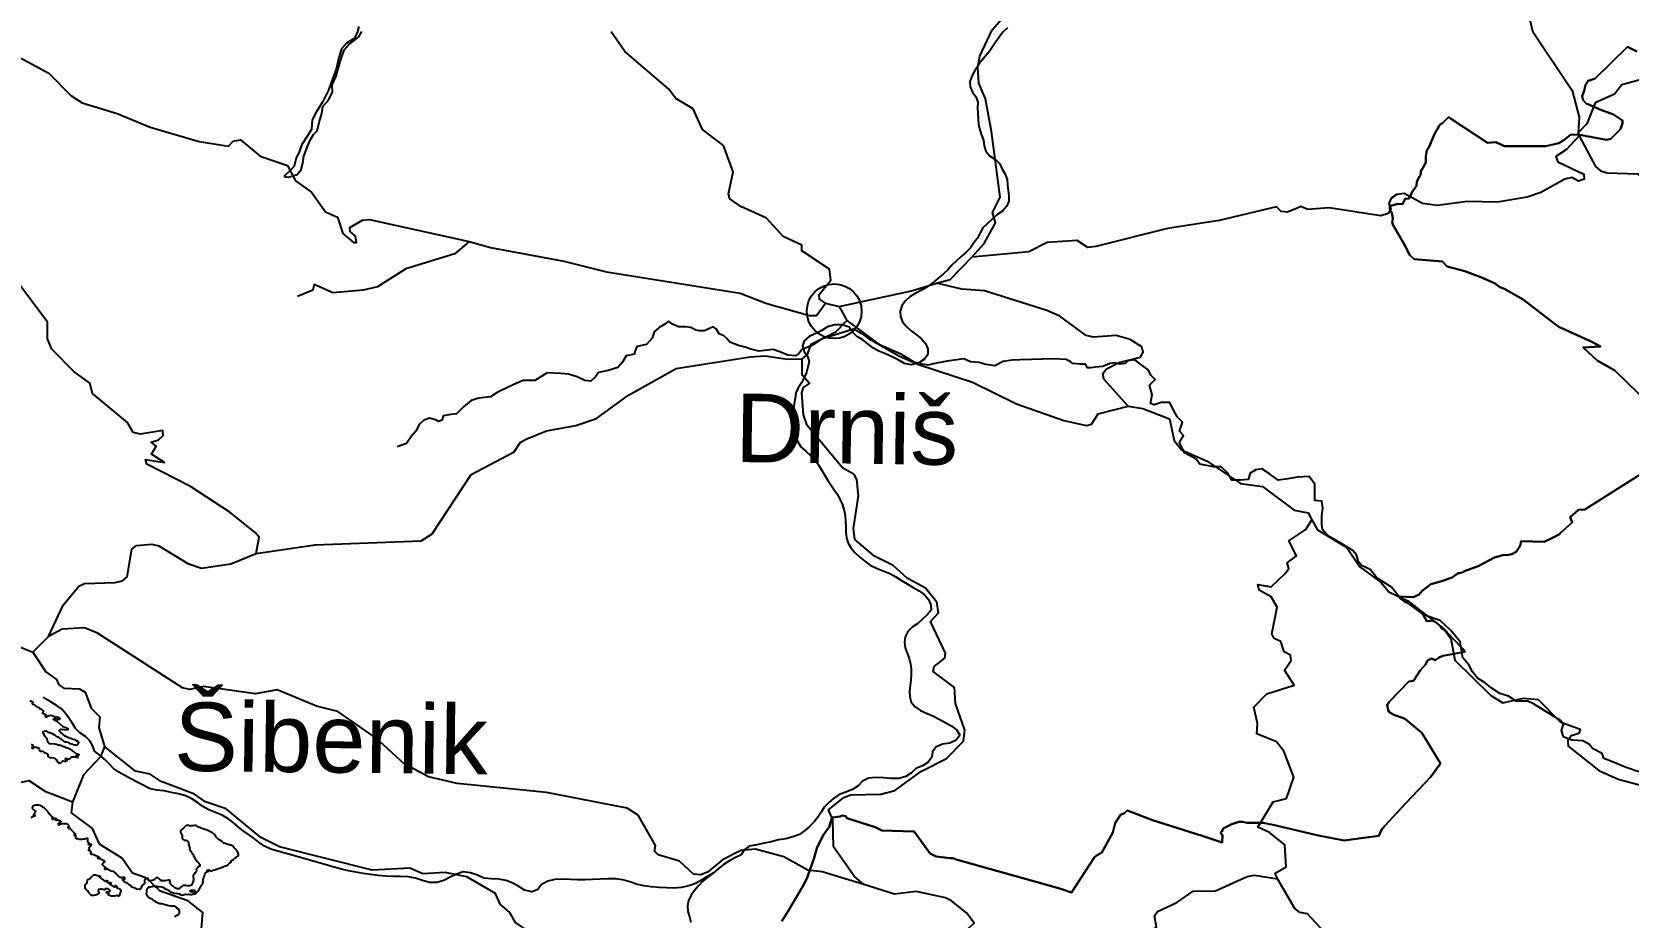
# Model space of a CAD drawing. Header units: metres. Extents: x 13.21 to 19.52, y 42.14 to 46.62.
# Drawn here: x 15.89 to 16.414, y 43.663 to 43.953 of the extents above; entities that cross this region are included whole.
import ezdxf

# ---------------------------------------------------------------- set-up
doc = ezdxf.new("R2010")
doc.units = ezdxf.units.M
doc.header["$MEASUREMENT"] = 0
for name, color, linetype in [('CESTE', 5, 'Continuous'), ('grad_manji', 1, 'Continuous'), ('hr', 9, 'Continuous'), ('naziv_manji', 1, 'Continuous'), ('naziv_veci', 1, 'Continuous'), ('PRUGE', 7, 'Continuous'), ('RIJEKE', 4, 'Continuous')]:
    doc.layers.add(name, color=color, linetype=linetype)
doc.styles.get("Standard").update_dxf_attribs({"font": 'arial.ttf'})

msp = doc.modelspace()

# ---------------------------------------------------------------- linework, layer by layer
at = {"layer": 'CESTE'}
for p, q in [((16.39755, 43.92026), (16.39786, 43.9193)), ((16.15062, 43.86444), (16.15506, 43.86331)), ((16.15506, 43.86331), (16.15762, 43.85873)), ((15.89062, 43.75007), (15.8958, 43.75523))]:
    msp.add_line(p, q, dxfattribs=at)
for points in [[(16.19867, 43.87949), (16.20265, 43.88404), (16.20637, 43.89076), (16.20542, 43.89416), (16.20788, 43.89924), (16.20512, 43.92069), (16.20314, 43.93138), (16.20091, 43.93652), (16.2006, 43.94191), (16.20125, 43.94546), (16.20527, 43.95399), (16.20917, 43.95855), (16.20301, 43.97207), (16.20049, 43.9827), (16.20198, 43.98975), (16.20042, 44.00229), (16.19373, 44.02142), (16.1942, 44.02848), (16.18786, 44.034), (16.18887, 44.03545), (16.19148, 44.03495), (16.19361, 44.03568), (16.19487, 44.03725), (16.19436, 44.04536)], [(16.36183, 43.97069), (16.36692, 43.96683), (16.38049, 43.96246), (16.38256, 43.9536), (16.39555, 43.9342), (16.39781, 43.92538), (16.39755, 43.92026)], [(16.15062, 43.86444), (16.1487, 43.86576), (16.14857, 43.8673), (16.1524, 43.87198), (16.15191, 43.87561), (16.14291, 43.88163), (16.14291, 43.8835), (16.1367, 43.8863), (16.13124, 43.89231), (16.12283, 43.8961), (16.11923, 43.89868), (16.11876, 43.90033), (16.12031, 43.90748), (16.11714, 43.91612), (16.1103, 43.92133), (16.10723, 43.9282), (16.10148, 43.93155), (16.09914, 43.93467), (16.08476, 43.94699), (16.08027, 43.95341)], [(15.88593, 43.94519), (15.89589, 43.93981), (15.90306, 43.93247), (15.90681, 43.93013), (15.91828, 43.92662), (15.92912, 43.92219), (15.94519, 43.91739), (15.95481, 43.91596), (15.95631, 43.91751), (15.95874, 43.91794), (15.96514, 43.91259), (15.97412, 43.90957), (15.97677, 43.9046), (15.98202, 43.90084), (15.98657, 43.89442), (15.9906, 43.89261), (15.99229, 43.88733), (15.99585, 43.88435), (15.99682, 43.88434), (15.99641, 43.88644), (15.99467, 43.88791), (15.99459, 43.8893), (15.99872, 43.89167), (16.00103, 43.89185), (16.03378, 43.88472)], [(16.49179, 43.88083), (16.4895, 43.88398), (16.48813, 43.88926), (16.48155, 43.89895), (16.47942, 43.90409), (16.47435, 43.91026), (16.46635, 43.92341), (16.46448, 43.9286), (16.45856, 43.93427), (16.45442, 43.93233), (16.45196, 43.93266), (16.44377, 43.93932), (16.43445, 43.94183), (16.42709, 43.94168), (16.42346, 43.93919), (16.41182, 43.93604), (16.40939, 43.93297), (16.40312, 43.93014), (16.40036, 43.92319), (16.39755, 43.92026)], [(16.39786, 43.9193), (16.39366, 43.91484), (16.39017, 43.91258), (16.39083, 43.91077), (16.39933, 43.9067), (16.39949, 43.90512), (16.39765, 43.90449), (16.39542, 43.90562), (16.39311, 43.90512), (16.3852, 43.9007), (16.38075, 43.89917), (16.37103, 43.89761), (16.36114, 43.89778), (16.35135, 43.89651), (16.34648, 43.89717), (16.34043, 43.90037), (16.33798, 43.90006), (16.33618, 43.89886), (16.33537, 43.8971), (16.33604, 43.89526), (16.33516, 43.89383), (16.33278, 43.89313), (16.31583, 43.89571), (16.30871, 43.89511), (16.30666, 43.89616), (16.30217, 43.89432), (16.30013, 43.89453), (16.29851, 43.89606), (16.27978, 43.89157), (16.26277, 43.88891), (16.23928, 43.883), (16.23672, 43.8827), (16.23317, 43.88495), (16.22333, 43.88435), (16.21729, 43.88126), (16.19867, 43.87949)], [(16.39786, 43.9193), (16.40314, 43.90921), (16.40483, 43.90784), (16.40704, 43.90712), (16.41698, 43.9068), (16.42067, 43.90444), (16.42578, 43.89448), (16.43256, 43.89216), (16.44228, 43.89126), (16.4459, 43.88652), (16.4479, 43.88545), (16.46267, 43.8861), (16.46762, 43.87591), (16.47129, 43.87346), (16.47314, 43.87018), (16.47978, 43.86777), (16.48407, 43.86337), (16.48731, 43.85468), (16.49179, 43.8515)], [(16.03378, 43.88472), (16.02899, 43.88059), (16.01297, 43.87572), (16.00363, 43.86982), (15.99893, 43.86867), (15.98905, 43.86786), (15.98288, 43.8706), (15.98243, 43.86875), (15.97745, 43.86663)], [(16.03378, 43.88472), (16.04069, 43.8827), (16.06475, 43.87827), (16.07883, 43.87471), (16.12258, 43.86776), (16.13133, 43.86437), (16.14532, 43.86041), (16.14769, 43.86046), (16.15062, 43.86444)], [(16.18708, 43.87099), (16.19156, 43.87218), (16.19867, 43.87949)], [(15.96384, 43.7824), (15.96487, 43.78775), (15.96354, 43.78924), (15.9552, 43.79593), (15.94232, 43.80437), (15.92804, 43.81167), (15.92753, 43.81317), (15.9338, 43.81226), (15.92957, 43.81498), (15.93109, 43.81754), (15.92947, 43.81891), (15.93181, 43.81961), (15.93336, 43.82104), (15.93329, 43.82274), (15.92598, 43.82151), (15.92355, 43.82209), (15.92165, 43.8253), (15.91022, 43.8348), (15.90935, 43.8382), (15.90406, 43.84206), (15.8968, 43.84939), (15.89545, 43.85281), (15.89542, 43.85818), (15.88482, 43.87243)], [(16.15506, 43.86331), (16.17882, 43.86848), (16.18708, 43.87099)], [(16.24987, 43.83065), (16.24192, 43.83958), (16.24159, 43.84141), (16.24276, 43.84292), (16.24686, 43.84505), (16.25393, 43.84679), (16.25487, 43.84842), (16.25435, 43.85011), (16.25056, 43.85259), (16.24598, 43.85385), (16.23856, 43.85328), (16.23617, 43.85383), (16.22753, 43.86024), (16.22324, 43.86204), (16.20274, 43.8685), (16.19538, 43.86899), (16.18708, 43.87099)], [(16.14292, 43.84625), (16.14467, 43.84758), (16.14589, 43.85097), (16.15401, 43.85507), (16.15762, 43.85873)], [(16.15762, 43.85873), (16.16809, 43.85107), (16.17511, 43.848)], [(15.96384, 43.7824), (15.98326, 43.78523), (16.01801, 43.78657), (16.02162, 43.78889), (16.03438, 43.8083), (16.04845, 43.81572), (16.05059, 43.81888), (16.05266, 43.81994), (16.05916, 43.82258), (16.06878, 43.82435), (16.07553, 43.82663), (16.08595, 43.83426), (16.10168, 43.84303), (16.12592, 43.8469), (16.13088, 43.8472), (16.13813, 43.84607), (16.14292, 43.84625)], [(16.17511, 43.848), (16.18075, 43.84447), (16.19888, 43.83856), (16.21324, 43.8315), (16.22885, 43.82598), (16.2362, 43.82432), (16.23787, 43.82476), (16.24001, 43.8282), (16.24987, 43.83065)], [(16.16322, 43.6739), (16.15999, 43.6766), (16.15323, 43.68622), (16.15308, 43.69513), (16.15161, 43.6984), (16.15662, 43.70247), (16.15885, 43.70329), (16.16872, 43.70351), (16.17337, 43.70468), (16.18207, 43.71108), (16.19026, 43.71516), (16.19591, 43.72091), (16.1963, 43.7245), (16.19328, 43.7332), (16.19295, 43.73852), (16.18598, 43.74377), (16.18623, 43.7454), (16.18974, 43.74805), (16.18996, 43.74978), (16.18505, 43.76007), (16.18764, 43.76291), (16.18715, 43.76643), (16.18338, 43.77106), (16.1774, 43.77429), (16.1728, 43.77846), (16.16669, 43.78156), (16.16021, 43.78699), (16.15977, 43.79057), (16.16149, 43.80128), (16.16088, 43.80667), (16.15998, 43.80832), (16.15619, 43.81053), (16.14463, 43.82437), (16.14339, 43.82786), (16.14289, 43.83506), (16.1434, 43.83678), (16.14539, 43.83813), (16.14302, 43.84083), (16.14292, 43.84625)], [(16.24987, 43.83065), (16.25471, 43.82993), (16.26343, 43.82651), (16.26494, 43.81946), (16.26734, 43.81633), (16.27586, 43.81271), (16.28678, 43.80537), (16.29395, 43.80441), (16.30432, 43.79663), (16.30891, 43.79568), (16.31012, 43.79344)], [(16.29883, 43.67577), (16.29816, 43.67761), (16.30177, 43.67967), (16.30127, 43.68694), (16.2963, 43.69094), (16.29238, 43.69271), (16.29743, 43.701), (16.30184, 43.70208), (16.30426, 43.7091), (16.30094, 43.71759), (16.29852, 43.72073), (16.29207, 43.7233), (16.29235, 43.72669), (16.29115, 43.73199), (16.29534, 43.73639), (16.30433, 43.73925), (16.30113, 43.74413), (16.30336, 43.74737), (16.30319, 43.74911), (16.30112, 43.75021), (16.30002, 43.75356), (16.29778, 43.75451), (16.29699, 43.75607), (16.29874, 43.76485), (16.29683, 43.76822), (16.29291, 43.77039), (16.29238, 43.77224), (16.29675, 43.77151), (16.30139, 43.77589), (16.30257, 43.77745), (16.30206, 43.7793), (16.30514, 43.78163), (16.30262, 43.78657), (16.30821, 43.79023), (16.31012, 43.79344)], [(16.31012, 43.79344), (16.31205, 43.79016), (16.32165, 43.78442), (16.32592, 43.77802), (16.33283, 43.77286), (16.33543, 43.7698), (16.34164, 43.76694), (16.35339, 43.75767), (16.35571, 43.75452), (16.35707, 43.7474), (16.36886, 43.73584), (16.37278, 43.73347), (16.37955, 43.73502), (16.38439, 43.7345), (16.39162, 43.72725), (16.39814, 43.72483), (16.39775, 43.72338), (16.39525, 43.72263), (16.3941, 43.72105), (16.39421, 43.71929), (16.40423, 43.71131), (16.41057, 43.70848), (16.44079, 43.70041)], [(15.8958, 43.75523), (15.90061, 43.76543), (15.90569, 43.77167), (15.90759, 43.7726), (15.91761, 43.77291), (15.92006, 43.77349), (15.92152, 43.77478), (15.92306, 43.78383), (15.92464, 43.78503), (15.92966, 43.7855), (15.93194, 43.78488), (15.94149, 43.7791), (15.94592, 43.77757), (15.95562, 43.77904), (15.96384, 43.7824)], [(15.84446, 43.76612), (15.85427, 43.76677), (15.87531, 43.76139), (15.88125, 43.75819), (15.88585, 43.75198), (15.89062, 43.75007)], [(16.16322, 43.6739), (16.14956, 43.67808), (16.14485, 43.6786), (16.13697, 43.68298), (16.12768, 43.68554), (16.12286, 43.6851), (16.11679, 43.68196), (16.11188, 43.67792), (16.10962, 43.67703), (16.10728, 43.67734), (16.10278, 43.68157), (16.09573, 43.68362), (16.09456, 43.68479), (16.09487, 43.6867), (16.08916, 43.69663), (16.08554, 43.69897), (16.05916, 43.70404), (16.02982, 43.70706), (16.02035, 43.70921), (16.01241, 43.71346), (16.00322, 43.72191), (15.99069, 43.73062), (15.98364, 43.73233), (15.9708, 43.73773), (15.96365, 43.73643), (15.94656, 43.73879), (15.942, 43.73778), (15.9397, 43.73836), (15.91188, 43.75624), (15.90762, 43.75804), (15.90029, 43.75764), (15.8958, 43.75523)], [(15.89062, 43.75007), (15.89492, 43.74359), (15.89839, 43.74113), (15.89917, 43.73934), (15.90081, 43.73828), (15.90598, 43.73806), (15.90776, 43.737), (15.90971, 43.73176), (15.91264, 43.72883), (15.91232, 43.72535), (15.91415, 43.71918)], [(15.9036, 43.70085), (15.89491, 43.70431), (15.88946, 43.70791), (15.88234, 43.70644), (15.88, 43.70672), (15.8739, 43.70995), (15.87171, 43.71055), (15.86921, 43.71006), (15.86721, 43.71092), (15.86309, 43.71545), (15.86154, 43.72073), (15.85854, 43.72315)], [(15.91415, 43.71918), (15.91283, 43.71571), (15.90721, 43.70983), (15.9036, 43.70085)], [(16.06167, 43.64662), (16.05848, 43.65134), (16.05577, 43.65158), (16.05513, 43.65287), (16.05619, 43.65652), (16.04895, 43.66144), (16.04705, 43.66473), (16.04395, 43.66752), (16.04243, 43.67099), (16.03299, 43.67641), (16.02583, 43.67781), (16.01857, 43.67744), (16.01429, 43.67922), (16.00192, 43.67857), (15.9715, 43.68622), (15.96542, 43.68928), (15.95405, 43.69875), (15.94731, 43.70103), (15.94368, 43.70347), (15.93273, 43.70769), (15.92908, 43.71008), (15.92432, 43.71109), (15.91415, 43.71918)], [(15.9036, 43.70085), (15.90321, 43.69742), (15.91011, 43.69225), (15.91237, 43.68721), (15.91997, 43.68259), (15.92336, 43.67777), (15.92765, 43.67616), (15.93222, 43.67194), (15.94112, 43.66873), (15.94625, 43.66476), (15.94582, 43.65948), (15.95141, 43.65606), (15.94959, 43.65084), (15.95557, 43.64621)], [(16.25105, 43.64711), (16.2571, 43.64999), (16.25562, 43.65165), (16.2585, 43.65359), (16.25693, 43.65724), (16.25727, 43.65879), (16.2592, 43.65997), (16.25848, 43.66364), (16.25952, 43.66502), (16.26583, 43.66799), (16.2712, 43.6717), (16.27856, 43.67185), (16.28888, 43.67659), (16.29133, 43.67697), (16.29883, 43.67577)], [(16.32819, 43.64722), (16.3229, 43.65092), (16.32056, 43.65598), (16.31403, 43.65847), (16.30869, 43.66434), (16.30615, 43.66474), (16.30453, 43.66605), (16.29883, 43.67577)], [(16.1997, 43.64701), (16.19857, 43.6505), (16.19956, 43.65408), (16.19644, 43.65865), (16.19933, 43.66127), (16.19699, 43.66452), (16.19191, 43.66851), (16.18995, 43.66953), (16.18041, 43.67157), (16.17322, 43.67077), (16.16322, 43.6739)]]:
    msp.add_lwpolyline(points, dxfattribs=at)
at = {"layer": 'grad_manji'}
msp.add_circle((16.15348, 43.8618), 0.00898, dxfattribs=at)
at = {"layer": 'hr'}
for points in [[(16.41671, 43.94695), (16.41373, 43.94843), (16.40308, 43.93807), (16.40078, 43.93736), (16.39988, 43.93604), (16.39946, 43.93409), (16.39883, 43.93229), (16.3991, 43.93096), (16.40024, 43.92984), (16.40072, 43.92963), (16.40497, 43.92783), (16.40911, 43.92634), (16.412, 43.92429), (16.41205, 43.9235), (16.41134, 43.92144), (16.40826, 43.91835), (16.40679, 43.91794), (16.39737, 43.91975), (16.39502, 43.91958), (16.39285, 43.91785), (16.39121, 43.91686), (16.38693, 43.91591), (16.3733, 43.91591), (16.37213, 43.91649), (16.37054, 43.91727), (16.36775, 43.91699), (16.35496, 43.92541), (16.35284, 43.92329), (16.35218, 43.92306), (16.35164, 43.92222), (16.35136, 43.92152), (16.35076, 43.92068), (16.35028, 43.91967), (16.34863, 43.91565), (16.3479, 43.91458), (16.34753, 43.91248), (16.34749, 43.91051), (16.34679, 43.90916), (16.34593, 43.90767), (16.34584, 43.9072), (16.34577, 43.90636), (16.34549, 43.90599), (16.34463, 43.90435), (16.34446, 43.90291), (16.34305, 43.90091), (16.34237, 43.89942), (16.34198, 43.89881), (16.34177, 43.89872), (16.34079, 43.89869), (16.33992, 43.89691), (16.33836, 43.89703), (16.33633, 43.89649), (16.33576, 43.89627), (16.33574, 43.89566), (16.33579, 43.89491), (16.33635, 43.89401), (16.33669, 43.89217), (16.33647, 43.89087), (16.33668, 43.89027), (16.33677, 43.89006), (16.34046, 43.88383), (16.34232, 43.8802), (16.34372, 43.87887), (16.35298, 43.87811), (16.35449, 43.87645), (16.36036, 43.87497), (16.36556, 43.87303), (16.37006, 43.87096), (16.37177, 43.86968), (16.37331, 43.86914), (16.3762, 43.86756), (16.37945, 43.86565), (16.38907, 43.85827), (16.39112, 43.85675), (16.40195, 43.85173), (16.40482, 43.8502), (16.39911, 43.84994), (16.40375, 43.84567), (16.40957, 43.8424), (16.42122, 43.83106)], [(16.42122, 43.83106), (16.40957, 43.8424), (16.40375, 43.84567), (16.39911, 43.84994), (16.40482, 43.8502), (16.40195, 43.85173), (16.39112, 43.85675), (16.38907, 43.85827), (16.37945, 43.86565), (16.3762, 43.86756), (16.37331, 43.86914), (16.37177, 43.86968), (16.37006, 43.87096), (16.36556, 43.87303), (16.36036, 43.87497), (16.35449, 43.87645), (16.35298, 43.87811), (16.34372, 43.87887), (16.34232, 43.8802), (16.34046, 43.88383), (16.33677, 43.89006), (16.33668, 43.89027), (16.33647, 43.89087), (16.33669, 43.89217), (16.33635, 43.89401), (16.33579, 43.89491), (16.33574, 43.89566), (16.33576, 43.89627), (16.33633, 43.89649), (16.33836, 43.89703), (16.33992, 43.89691), (16.34079, 43.89869), (16.34177, 43.89872), (16.34198, 43.89881), (16.34237, 43.89942), (16.34305, 43.90091), (16.34446, 43.90291), (16.34463, 43.90435), (16.34549, 43.90599), (16.34577, 43.90636), (16.34584, 43.9072), (16.34593, 43.90767), (16.34679, 43.90916), (16.34749, 43.91051), (16.34753, 43.91248), (16.3479, 43.91458), (16.34863, 43.91565), (16.35028, 43.91967), (16.35076, 43.92068), (16.35136, 43.92152), (16.35164, 43.92222), (16.35218, 43.92306), (16.35284, 43.92329), (16.35496, 43.92541), (16.36775, 43.91699), (16.37054, 43.91727), (16.37213, 43.91649), (16.3733, 43.91591), (16.38693, 43.91591), (16.39121, 43.91686), (16.39285, 43.91785), (16.39502, 43.91958), (16.39737, 43.91975), (16.40679, 43.91794), (16.40826, 43.91835), (16.41134, 43.92144), (16.41205, 43.9235), (16.412, 43.92429), (16.40911, 43.92634), (16.40497, 43.92783), (16.40072, 43.92963), (16.40024, 43.92984), (16.3991, 43.93096), (16.39883, 43.93229), (16.39946, 43.93409), (16.39988, 43.93604), (16.40078, 43.93736), (16.40308, 43.93807), (16.41373, 43.94843), (16.41671, 43.94695)], [(16.41875, 43.80888), (16.39969, 43.79679), (16.39761, 43.79667), (16.39484, 43.79432), (16.39557, 43.79253), (16.39174, 43.78915), (16.39141, 43.78878), (16.38865, 43.78736), (16.38637, 43.78626), (16.37885, 43.7864), (16.37849, 43.7849), (16.37715, 43.78295), (16.37573, 43.78217), (16.37461, 43.78194), (16.37275, 43.78185), (16.37011, 43.78104), (16.3647, 43.77822), (16.3608, 43.77681), (16.3598, 43.7764), (16.35951, 43.77619), (16.35828, 43.77595), (16.35718, 43.77528), (16.35642, 43.77462), (16.35281, 43.77338), (16.34915, 43.77233), (16.34634, 43.77021), (16.3454, 43.76898), (16.34436, 43.76853), (16.34344, 43.76814), (16.3387, 43.76831), (16.33922, 43.76766), (16.34002, 43.76706), (16.34063, 43.76656), (16.34189, 43.76614), (16.3425, 43.76588), (16.34289, 43.76565), (16.3438, 43.76489), (16.34502, 43.76411), (16.34593, 43.76324), (16.34667, 43.76228), (16.34786, 43.76025), (16.34933, 43.76037), (16.35057, 43.76008), (16.35103, 43.75973), (16.35145, 43.75936), (16.35224, 43.75859), (16.35264, 43.75795), (16.35395, 43.75717), (16.35641, 43.75455), (16.35981, 43.7511), (16.36029, 43.75018), (16.35309, 43.74889), (16.35193, 43.74836), (16.35057, 43.74746), (16.34941, 43.74794), (16.34913, 43.74791), (16.34804, 43.74738), (16.34739, 43.74599), (16.34569, 43.74402), (16.3435, 43.74069), (16.34201, 43.7405), (16.33548, 43.73374), (16.3349, 43.73264), (16.33518, 43.73119), (16.33551, 43.73038), (16.33669, 43.72969), (16.337, 43.72948), (16.34019, 43.72841), (16.34099, 43.72799), (16.34619, 43.72358), (16.35239, 43.71358), (16.34909, 43.70909), (16.34098, 43.70056), (16.33405, 43.69317), (16.33297, 43.69178), (16.33208, 43.68989), (16.32397, 43.68878), (16.32072, 43.68836), (16.31178, 43.6901), (16.29699, 43.69354), (16.29616, 43.69373), (16.2943, 43.69411), (16.28885, 43.69415), (16.28746, 43.69445), (16.28622, 43.69442), (16.2836, 43.69359), (16.28344, 43.69351), (16.28107, 43.69222), (16.28068, 43.69136), (16.28037, 43.69117), (16.28029, 43.69077), (16.28081, 43.69007), (16.28077, 43.68767), (16.27414, 43.68984), (16.25789, 43.69499), (16.25168, 43.69738), (16.24956, 43.69815), (16.2495, 43.69808), (16.24869, 43.69733), (16.24735, 43.69677), (16.24567, 43.69398), (16.24484, 43.69097), (16.2413, 43.68437), (16.23937, 43.68327), (16.23881, 43.68282), (16.23132, 43.67129), (16.22811, 43.67244), (16.22632, 43.67296), (16.19346, 43.68216), (16.19244, 43.68255), (16.19136, 43.68251), (16.18695, 43.68311), (16.18493, 43.6841), (16.18481, 43.68415), (16.17973, 43.6913), (16.17945, 43.69131), (16.16914, 43.69165), (16.16687, 43.69267), (16.15761, 43.69569), (16.15728, 43.69631), (16.15622, 43.6965), (16.15538, 43.69625), (16.15283, 43.69589), (16.15229, 43.69419), (16.15182, 43.69269), (16.15003, 43.69042), (16.14785, 43.68612), (16.14679, 43.68232), (16.14495, 43.67705), (16.14468, 43.67627), (16.14311, 43.67312), (16.13852, 43.6654), (16.13632, 43.66185)], [(16.13632, 43.66185), (16.13852, 43.6654), (16.14311, 43.67312), (16.14468, 43.67627), (16.14495, 43.67705), (16.14679, 43.68232), (16.14785, 43.68612), (16.15003, 43.69042), (16.15182, 43.69269), (16.15229, 43.69419), (16.15283, 43.69589), (16.15538, 43.69625), (16.15622, 43.6965), (16.15728, 43.69631), (16.15761, 43.69569), (16.16687, 43.69267), (16.16914, 43.69165), (16.17945, 43.69131), (16.17973, 43.6913), (16.18481, 43.68415), (16.18493, 43.6841), (16.18695, 43.68311), (16.19136, 43.68251), (16.19244, 43.68255), (16.19346, 43.68216), (16.22632, 43.67296), (16.22811, 43.67244), (16.23132, 43.67129), (16.23881, 43.68282), (16.23937, 43.68327), (16.2413, 43.68437), (16.24484, 43.69097), (16.24567, 43.69398), (16.24735, 43.69677), (16.24869, 43.69733), (16.2495, 43.69808), (16.24956, 43.69815), (16.25168, 43.69738), (16.25789, 43.69499), (16.27414, 43.68984), (16.28077, 43.68767), (16.28081, 43.69007), (16.28029, 43.69077), (16.28037, 43.69117), (16.28068, 43.69136), (16.28107, 43.69222), (16.28344, 43.69351), (16.2836, 43.69359), (16.28622, 43.69442), (16.28746, 43.69445), (16.28885, 43.69415), (16.2943, 43.69411), (16.29616, 43.69373), (16.29699, 43.69354), (16.31178, 43.6901), (16.32072, 43.68836), (16.32397, 43.68878), (16.33208, 43.68989), (16.33297, 43.69178), (16.33405, 43.69317), (16.34098, 43.70056), (16.34909, 43.70909), (16.35239, 43.71358), (16.34619, 43.72358), (16.34099, 43.72799), (16.34019, 43.72841), (16.337, 43.72948), (16.33669, 43.72969), (16.33551, 43.73038), (16.33518, 43.73119), (16.3349, 43.73264), (16.33548, 43.73374), (16.34201, 43.7405), (16.3435, 43.74069), (16.34569, 43.74402), (16.34739, 43.74599), (16.34804, 43.74738), (16.34913, 43.74791), (16.34941, 43.74794), (16.35057, 43.74746), (16.35193, 43.74836), (16.35309, 43.74889), (16.36029, 43.75018), (16.35981, 43.7511), (16.35641, 43.75455), (16.35395, 43.75717), (16.35264, 43.75795), (16.35224, 43.75859), (16.35145, 43.75936), (16.35103, 43.75973), (16.35057, 43.76008), (16.34933, 43.76037), (16.34786, 43.76025), (16.34667, 43.76228), (16.34593, 43.76324), (16.34502, 43.76411), (16.3438, 43.76489), (16.34289, 43.76565), (16.3425, 43.76588), (16.34189, 43.76614), (16.34063, 43.76656), (16.34002, 43.76706), (16.33922, 43.76766), (16.3387, 43.76831), (16.34344, 43.76814), (16.34436, 43.76853), (16.3454, 43.76898), (16.34634, 43.77021), (16.34915, 43.77233), (16.35281, 43.77338), (16.35642, 43.77462), (16.35718, 43.77528), (16.35828, 43.77595), (16.35951, 43.77619), (16.3598, 43.7764), (16.3608, 43.77681), (16.3647, 43.77822), (16.37011, 43.78104), (16.37275, 43.78185), (16.37461, 43.78194), (16.37573, 43.78217), (16.37715, 43.78295), (16.37849, 43.7849), (16.37885, 43.7864), (16.38637, 43.78626), (16.38865, 43.78736), (16.39141, 43.78878), (16.39174, 43.78915), (16.39557, 43.79253), (16.39484, 43.79432), (16.39761, 43.79667), (16.39969, 43.79679), (16.41875, 43.80888)], [(15.89006, 43.71994), (15.89062, 43.71971), (15.89066, 43.71946), (15.89043, 43.71901), (15.8903, 43.7187), (15.89051, 43.71854), (15.891, 43.71869), (15.89101, 43.71904), (15.89183, 43.71894), (15.89261, 43.71862), (15.89274, 43.7183), (15.89277, 43.71786), (15.89325, 43.71766), (15.8939, 43.7176), (15.89424, 43.71725), (15.89459, 43.71709), (15.89529, 43.71686), (15.89558, 43.71648), (15.89558, 43.71594), (15.89626, 43.71553), (15.8974, 43.71539), (15.89792, 43.7152), (15.89827, 43.71491), (15.89886, 43.71396), (15.89933, 43.7137), (15.89986, 43.71376), (15.89998, 43.71406), (15.90061, 43.71447), (15.90115, 43.71432), (15.9015, 43.71427), (15.90185, 43.71455), (15.90119, 43.71509), (15.9015, 43.71532), (15.90262, 43.71495), (15.90315, 43.71557), (15.90356, 43.71578), (15.90467, 43.71571), (15.90543, 43.71552), (15.90474, 43.71605), (15.90496, 43.71621), (15.90552, 43.71607), (15.90578, 43.7164), (15.90486, 43.71669), (15.90468, 43.71699), (15.9043, 43.71729), (15.90366, 43.7177), (15.90342, 43.71788), (15.90316, 43.718), (15.90271, 43.71823), (15.90227, 43.71848), (15.90199, 43.71859), (15.90161, 43.71873), (15.90132, 43.71884), (15.90085, 43.71907), (15.9005, 43.71919), (15.89999, 43.71933), (15.8997, 43.71944), (15.8993, 43.71953), (15.89895, 43.71958), (15.89834, 43.71977), (15.89794, 43.71986), (15.89759, 43.71995), (15.89657, 43.71997), (15.8961, 43.72005), (15.89584, 43.72023), (15.89566, 43.7205), (15.89559, 43.72071), (15.8955, 43.72096), (15.89537, 43.72119), (15.89528, 43.72151), (15.89503, 43.72199), (15.89469, 43.7224), (15.89397, 43.72366), (15.89402, 43.72388), (15.89402, 43.7241), (15.89484, 43.72424), (15.89554, 43.72388), (15.89611, 43.72377), (15.89668, 43.72352), (15.897, 43.7234), (15.89746, 43.72313), (15.89791, 43.7229), (15.89832, 43.72251), (15.89879, 43.7223), (15.89941, 43.72189), (15.90038, 43.72125), (15.90072, 43.72093), (15.90098, 43.72073), (15.90158, 43.72063), (15.90205, 43.72052), (15.90246, 43.7204), (15.90288, 43.72017), (15.90339, 43.72003), (15.90392, 43.7198), (15.90456, 43.71969), (15.90503, 43.71962), (15.90535, 43.71996), (15.90573, 43.72042), (15.90561, 43.72065), (15.90519, 43.7209), (15.90468, 43.72117), (15.90333, 43.72168), (15.90209, 43.72207), (15.9012, 43.72255), (15.89978, 43.7237), (15.89931, 43.72427), (15.89991, 43.72487), (15.902, 43.72456), (15.90216, 43.72491), (15.90062, 43.72555), (15.89872, 43.72723), (15.89729, 43.72797), (15.89783, 43.72846), (15.89884, 43.728), (15.89941, 43.72814), (15.89954, 43.72836), (15.899, 43.72857), (15.89862, 43.72873), (15.89792, 43.7289), (15.89707, 43.7291), (15.89656, 43.72933), (15.8959, 43.72922), (15.89555, 43.72908), (15.89504, 43.72862), (15.89466, 43.72901), (15.89502, 43.7295), (15.89374, 43.72999), (15.89425, 43.73073), (15.89385, 43.73098), (15.89359, 43.73124), (15.89298, 43.73141), (15.8927, 43.7318), (15.8923, 43.73192), (15.89204, 43.73213), (15.89169, 43.7324), (15.89141, 43.7326), (15.89115, 43.73277), (15.89065, 43.73295), (15.89045, 43.73325), (15.89074, 43.73353), (15.88961, 43.73409)], [(15.93736, 43.66324), (15.93743, 43.66358), (15.9379, 43.6639), (15.93819, 43.6639), (15.93844, 43.66406), (15.93863, 43.66429), (15.93873, 43.66456), (15.93876, 43.66481), (15.93877, 43.6652), (15.93867, 43.66545), (15.93844, 43.66584), (15.93788, 43.66621), (15.93759, 43.66644), (15.93715, 43.66676), (15.93585, 43.66678), (15.93535, 43.66697), (15.93484, 43.66706), (15.93447, 43.66711), (15.93393, 43.66727), (15.93336, 43.66748), (15.93295, 43.66759), (15.93224, 43.66759), (15.93196, 43.66773), (15.93149, 43.66796), (15.93111, 43.66807), (15.93083, 43.6683), (15.93041, 43.6686), (15.93013, 43.66881), (15.92981, 43.66906), (15.92915, 43.66938), (15.92872, 43.66952), (15.92814, 43.6702), (15.92802, 43.67044), (15.92796, 43.67094), (15.92798, 43.67119), (15.92803, 43.67142), (15.92802, 43.67167), (15.92805, 43.67201), (15.92809, 43.67247), (15.92841, 43.67288), (15.92862, 43.67311), (15.92894, 43.67309), (15.92927, 43.67318), (15.92966, 43.67321), (15.92995, 43.67338), (15.93034, 43.67338), (15.93091, 43.67336), (15.93132, 43.67338), (15.93166, 43.67331), (15.93211, 43.67324), (15.93296, 43.67312), (15.93325, 43.67301), (15.93375, 43.67271), (15.93429, 43.67242), (15.9347, 43.67224), (15.93518, 43.67201), (15.93532, 43.67177), (15.93564, 43.67162), (15.9358, 43.67141), (15.93641, 43.67125), (15.93673, 43.6712), (15.93697, 43.67111), (15.93723, 43.67102), (15.93761, 43.6711), (15.93808, 43.67094), (15.93864, 43.67084), (15.93912, 43.67049), (15.93953, 43.67044), (15.94001, 43.67053), (15.94026, 43.67064), (15.94067, 43.67071), (15.94124, 43.67067), (15.94178, 43.67074), (15.94232, 43.67069), (15.94273, 43.67062), (15.94399, 43.67088), (15.94492, 43.67187), (15.94508, 43.67217), (15.9452, 43.67236), (15.94537, 43.67261), (15.94552, 43.67295), (15.94565, 43.67318), (15.94584, 43.6734), (15.94597, 43.67368), (15.94626, 43.67404), (15.94638, 43.67418), (15.94639, 43.67441), (15.94654, 43.67473), (15.94654, 43.67524), (15.94654, 43.67558), (15.94657, 43.67592), (15.94674, 43.67633), (15.94687, 43.67656), (15.94692, 43.67679), (15.94705, 43.67716), (15.94715, 43.67736), (15.94737, 43.67784), (15.94762, 43.67803), (15.9482, 43.67827), (15.94782, 43.67857), (15.94842, 43.67876), (15.94887, 43.67825), (15.9494, 43.67843), (15.94975, 43.67857), (15.9501, 43.67871), (15.95054, 43.67887), (15.95086, 43.67898), (15.95146, 43.67912), (15.95191, 43.67928), (15.95235, 43.67939), (15.95273, 43.67955), (15.95304, 43.67965), (15.95352, 43.67989), (15.95391, 43.68001), (15.95424, 43.68012), (15.95453, 43.68028), (15.95472, 43.68049), (15.95495, 43.68071), (15.95538, 43.68098), (15.95565, 43.68122), (15.9557, 43.68156), (15.95574, 43.68176), (15.95596, 43.68194), (15.95643, 43.68213), (15.9567, 43.68238), (15.95701, 43.6827), (15.95718, 43.68279), (15.95755, 43.68297), (15.95784, 43.68322), (15.95803, 43.68357), (15.95806, 43.68382), (15.95793, 43.68421), (15.95774, 43.68471), (15.9574, 43.6851), (15.95724, 43.68535), (15.9569, 43.6857), (15.95667, 43.68595), (15.95655, 43.68625), (15.95629, 43.68648), (15.95582, 43.68666), (15.95538, 43.68687), (15.9549, 43.68696), (15.95424, 43.68712), (15.95374, 43.68735), (15.95335, 43.68749), (15.95307, 43.68767), (15.95288, 43.68788), (15.95269, 43.68806), (15.95222, 43.68838), (15.95155, 43.6887), (15.95111, 43.68911), (15.95079, 43.68944), (15.95064, 43.68969), (15.95045, 43.68994), (15.95022, 43.69026), (15.94992, 43.69061), (15.94956, 43.69084), (15.94932, 43.691), (15.94894, 43.69123), (15.94846, 43.6915), (15.94799, 43.69161), (15.94751, 43.69182), (15.947, 43.69191), (15.94641, 43.69214), (15.94587, 43.69237), (15.94562, 43.69251), (15.94485, 43.69281), (15.94447, 43.69307), (15.94415, 43.69322), (15.94362, 43.69327), (15.94315, 43.69318), (15.94254, 43.69311), (15.94223, 43.69304), (15.94153, 43.69331), (15.94122, 43.69327), (15.9408, 43.69309), (15.94051, 43.69282), (15.94026, 43.69257), (15.94001, 43.69238), (15.93963, 43.69209), (15.93945, 43.69193), (15.93928, 43.69172), (15.93905, 43.69143), (15.93908, 43.6911), (15.93915, 43.69083), (15.93937, 43.69049), (15.93957, 43.69014), (15.93962, 43.68961), (15.93962, 43.68915), (15.93965, 43.68895), (15.93994, 43.68863), (15.94028, 43.68849), (15.94067, 43.68847), (15.94108, 43.6883), (15.94136, 43.6881), (15.94171, 43.68776), (15.94173, 43.68751), (15.9417, 43.68718), (15.94174, 43.68689), (15.94179, 43.68663), (15.94196, 43.6862), (15.94208, 43.68586), (15.94198, 43.68535), (15.9422, 43.68515), (15.94246, 43.68483), (15.94271, 43.68441), (15.94287, 43.68421), (15.94315, 43.68391), (15.94331, 43.68361), (15.94337, 43.68329), (15.94356, 43.68295), (15.94378, 43.68258), (15.94393, 43.6822), (15.94416, 43.6819), (15.94434, 43.68155), (15.94472, 43.68121), (15.94508, 43.68091), (15.94545, 43.68046), (15.94545, 43.67992), (15.94488, 43.67976), (15.94465, 43.67934), (15.94434, 43.67908), (15.94415, 43.67892), (15.94428, 43.67855), (15.94415, 43.67807), (15.94399, 43.67775), (15.94364, 43.67763), (15.94351, 43.67734), (15.94317, 43.67698), (15.94319, 43.67669), (15.94319, 43.6762), (15.94329, 43.67584), (15.94327, 43.67534), (15.94319, 43.67508), (15.94316, 43.67467), (15.94296, 43.67431), (15.94264, 43.67371), (15.94204, 43.67345), (15.94156, 43.67347), (15.94123, 43.67346), (15.94079, 43.67359), (15.94037, 43.67354), (15.93988, 43.67356), (15.93957, 43.67323), (15.93916, 43.67305), (15.93895, 43.67278), (15.93866, 43.67246), (15.93809, 43.67248), (15.93774, 43.67264), (15.93724, 43.67287), (15.93702, 43.67305), (15.93664, 43.67333), (15.9361, 43.67378), (15.93584, 43.67402), (15.93562, 43.6742), (15.93553, 43.67468), (15.93562, 43.675), (15.9355, 43.6753), (15.93512, 43.67535), (15.93442, 43.67527), (15.93389, 43.67516), (15.93354, 43.67509), (15.93325, 43.67507), (15.93277, 43.67516), (15.93247, 43.67546), (15.93215, 43.67563), (15.9318, 43.67601), (15.93155, 43.67624), (15.93078, 43.67574), (15.93037, 43.67542), (15.93008, 43.67531), (15.92971, 43.67521), (15.92901, 43.67507), (15.92867, 43.67517), (15.92854, 43.67558), (15.92834, 43.67588), (15.92775, 43.67586), (15.9274, 43.67558), (15.92727, 43.67531), (15.92724, 43.67508), (15.9273, 43.67453), (15.92726, 43.67432), (15.92714, 43.67412), (15.92686, 43.67387), (15.92657, 43.67364), (15.92638, 43.67346), (15.92619, 43.67297), (15.92594, 43.67252), (15.9255, 43.67224), (15.92478, 43.67237), (15.92441, 43.67259), (15.92404, 43.6727), (15.9235, 43.67289), (15.92318, 43.67307), (15.92293, 43.6733), (15.92266, 43.67354), (15.92236, 43.67374), (15.92212, 43.67394), (15.92195, 43.67403), (15.92178, 43.67421), (15.92136, 43.67441), (15.92094, 43.67461), (15.92043, 43.67504), (15.92029, 43.67519), (15.92012, 43.67527), (15.92009, 43.67569), (15.92075, 43.67566), (15.92085, 43.67596), (15.92072, 43.67619), (15.92044, 43.67632), (15.92009, 43.67625), (15.91968, 43.67605), (15.91936, 43.67617), (15.91901, 43.67641), (15.91876, 43.67667), (15.91854, 43.67683), (15.91829, 43.67709), (15.91809, 43.67724), (15.91788, 43.67752), (15.91772, 43.67772), (15.91737, 43.678), (15.91696, 43.67816), (15.91633, 43.6783), (15.91608, 43.67839), (15.91566, 43.67859), (15.91499, 43.67911), (15.91449, 43.67882), (15.91409, 43.6791), (15.91456, 43.67935), (15.91437, 43.67956), (15.91408, 43.67983), (15.91383, 43.68004), (15.91348, 43.68036), (15.91348, 43.68071), (15.91371, 43.681), (15.91393, 43.68116), (15.91432, 43.68148), (15.91406, 43.68167), (15.91368, 43.6818), (15.91323, 43.68199), (15.91285, 43.68226), (15.91257, 43.68252), (15.91207, 43.68235), (15.91184, 43.68267), (15.91235, 43.68292), (15.91188, 43.68304), (15.91159, 43.68318), (15.91134, 43.68327), (15.91086, 43.6835), (15.91052, 43.68368), (15.91011, 43.68387), (15.90986, 43.68375), (15.90954, 43.6841), (15.9098, 43.68442), (15.90948, 43.68496), (15.90885, 43.68501), (15.90919, 43.68563), (15.90894, 43.68588), (15.90929, 43.6863), (15.90958, 43.68647), (15.90977, 43.68668), (15.90986, 43.68693), (15.90945, 43.68714), (15.9091, 43.68689), (15.90876, 43.68709), (15.9091, 43.68755), (15.90879, 43.68778), (15.90866, 43.68798), (15.90863, 43.68828), (15.90867, 43.6886), (15.90863, 43.68886), (15.90819, 43.68906), (15.90787, 43.68893), (15.90753, 43.68877), (15.90717, 43.68874), (15.90664, 43.68867), (15.9061, 43.68862), (15.90582, 43.6887), (15.90531, 43.68886), (15.90505, 43.68893), (15.90474, 43.68911), (15.90471, 43.68934), (15.90468, 43.68966), (15.90475, 43.69003), (15.90426, 43.68998), (15.90424, 43.69028), (15.90459, 43.6903), (15.90458, 43.69053), (15.90434, 43.69078), (15.90411, 43.69099), (15.90386, 43.69114), (15.90354, 43.69153), (15.90306, 43.69197), (15.90275, 43.69236), (15.90253, 43.6922), (15.90215, 43.69257), (15.90257, 43.69275), (15.90243, 43.69303), (15.9024, 43.69325), (15.90206, 43.6936), (15.90155, 43.69383), (15.90117, 43.69385), (15.90088, 43.69385), (15.90035, 43.69378), (15.89994, 43.6937), (15.89959, 43.69364), (15.89928, 43.69335), (15.8989, 43.69392), (15.89915, 43.69406), (15.89962, 43.69427), (15.89994, 43.69444), (15.89965, 43.69465), (15.89905, 43.69491), (15.89881, 43.69515), (15.89842, 43.69486), (15.89795, 43.69522), (15.89823, 43.69548), (15.89778, 43.69564), (15.89734, 43.69527), (15.8969, 43.6955), (15.89722, 43.69596), (15.8969, 43.69621), (15.89646, 43.6966), (15.89628, 43.69681), (15.89599, 43.69708), (15.89576, 43.69736), (15.89564, 43.69764), (15.89551, 43.69782), (15.89523, 43.69821), (15.89469, 43.69875), (15.89437, 43.69905), (15.89409, 43.69917), (15.89371, 43.69944), (15.89343, 43.6996), (15.89314, 43.69983), (15.89258, 43.69997), (15.89207, 43.69992), (15.89166, 43.69988), (15.89118, 43.69977), (15.89067, 43.6996), (15.89055, 43.6994), (15.89045, 43.69901), (15.89055, 43.69876), (15.89077, 43.69856), (15.89111, 43.69832), (15.89139, 43.69809), (15.89146, 43.69778), (15.89127, 43.69747), (15.89102, 43.69713), (15.89085, 43.69684), (15.89136, 43.69656), (15.89098, 43.69624), (15.8906, 43.69635), (15.89035, 43.69609), (15.88997, 43.69574)]]:
    msp.add_lwpolyline(points, dxfattribs=at)
for points in [[(15.90944, 43.67587), (15.90951, 43.67607), (15.90978, 43.6763), (15.91002, 43.6765), (15.91019, 43.67679), (15.91053, 43.67711), (15.91123, 43.67712), (15.91154, 43.677), (15.91186, 43.67684), (15.91224, 43.67654), (15.91259, 43.67681), (15.91281, 43.67658), (15.91256, 43.67624), (15.91427, 43.67496), (15.91477, 43.67528), (15.91518, 43.67508), (15.91486, 43.67482), (15.91556, 43.67427), (15.91603, 43.67456), (15.91631, 43.67438), (15.91591, 43.67397), (15.91732, 43.67308), (15.91778, 43.67354), (15.91821, 43.67335), (15.91809, 43.67292), (15.91866, 43.67275), (15.91916, 43.67251), (15.91938, 43.67214), (15.91945, 43.67179), (15.91935, 43.67145), (15.91922, 43.67111), (15.91913, 43.67083), (15.919, 43.67054), (15.91903, 43.67033), (15.91874, 43.67006), (15.9183, 43.67031), (15.91789, 43.67015), (15.91733, 43.67006), (15.91659, 43.67014), (15.91627, 43.67013), (15.91581, 43.67034), (15.91559, 43.67047), (15.91549, 43.67079), (15.91555, 43.67109), (15.91479, 43.67114), (15.91492, 43.67157), (15.91527, 43.67153), (15.91578, 43.6716), (15.91597, 43.67182), (15.91593, 43.67206), (15.91559, 43.67226), (15.91513, 43.67245), (15.91456, 43.67245), (15.91404, 43.67217), (15.91356, 43.67231), (15.91327, 43.67237), (15.91278, 43.67242), (15.91213, 43.67226), (15.912, 43.67174), (15.91233, 43.67137), (15.91226, 43.6711), (15.9121, 43.67089), (15.91188, 43.67071), (15.91156, 43.67053), (15.91114, 43.67038), (15.91067, 43.6703), (15.91033, 43.67032), (15.91002, 43.67034), (15.90954, 43.67062), (15.90935, 43.67085), (15.9092, 43.67103), (15.90904, 43.67128), (15.90884, 43.67147), (15.90872, 43.67169), (15.90859, 43.67188), (15.90818, 43.67213), (15.90799, 43.67243), (15.90781, 43.67277), (15.90777, 43.67326), (15.90777, 43.67384), (15.90817, 43.67416), (15.90845, 43.6743), (15.90842, 43.67444), (15.90843, 43.67482), (15.90856, 43.67518), (15.90869, 43.6755), (15.90944, 43.67587)], [(15.94352, 43.67211), (15.94384, 43.67187), (15.94404, 43.67151), (15.94352, 43.67116), (15.94305, 43.67124), (15.94277, 43.67149), (15.94245, 43.67156), (15.94219, 43.67167), (15.94229, 43.67199), (15.94258, 43.67208), (15.94293, 43.67202), (15.94352, 43.67211)]]:
    msp.add_lwpolyline(points, close=True, dxfattribs=at)
at = {"layer": 'PRUGE'}
for points in [[(16.21027, 43.95469), (16.20879, 43.95324), (16.20758, 43.95167), (16.20649, 43.95006), (16.20544, 43.94842), (16.20428, 43.94684), (16.20298, 43.94529), (16.20164, 43.94378), (16.20055, 43.94217), (16.19953, 43.94052), (16.19862, 43.93885), (16.19796, 43.93709), (16.19804, 43.93534), (16.19885, 43.9336), (16.20005, 43.93201), (16.20063, 43.93031), (16.20053, 43.92849), (16.2006, 43.9267), (16.20068, 43.9249), (16.20082, 43.9231), (16.2012, 43.92132), (16.20177, 43.91957), (16.20241, 43.91783), (16.20265, 43.91603), (16.20325, 43.91429), (16.2044, 43.9127), (16.20633, 43.91154), (16.20778, 43.91015), (16.20861, 43.90842), (16.2096, 43.90676), (16.21018, 43.90503), (16.21035, 43.90323), (16.21059, 43.90143), (16.21077, 43.89964), (16.21075, 43.89784), (16.21002, 43.89611), (16.20866, 43.89463), (16.20687, 43.89336), (16.20533, 43.89194), (16.20374, 43.89055), (16.20219, 43.88916), (16.20137, 43.88746), (16.20044, 43.8858), (16.19924, 43.88422), (16.19813, 43.88261), (16.19676, 43.88112), (16.19513, 43.87975), (16.19356, 43.87836), (16.19211, 43.87689), (16.19076, 43.87539), (16.18918, 43.87401), (16.18757, 43.87263), (16.18597, 43.87124), (16.18424, 43.86996), (16.18233, 43.86881), (16.1803, 43.86777), (16.1784, 43.8666), (16.17681, 43.86522), (16.17566, 43.86362), (16.17509, 43.86185), (16.17519, 43.86007), (16.17593, 43.85834), (16.17719, 43.85679), (16.17872, 43.85537), (16.18042, 43.85404), (16.18215, 43.85273), (16.18347, 43.85123), (16.18418, 43.84949), (16.18414, 43.84765), (16.18312, 43.84606), (16.18119, 43.84487), (16.17875, 43.84428), (16.17648, 43.84466), (16.17449, 43.84585), (16.17244, 43.84687), (16.17032, 43.8478), (16.16816, 43.84868), (16.16618, 43.84979), (16.16446, 43.85108), (16.16291, 43.85249), (16.16088, 43.85356), (16.15943, 43.85498), (16.15838, 43.85661), (16.15611, 43.85738), (16.15365, 43.85739), (16.15365, 43.85739), (16.1513, 43.85668), (16.14941, 43.85552), (16.1474, 43.85446), (16.1453, 43.85351), (16.14361, 43.85211), (16.14303, 43.85046), (16.14357, 43.84864), (16.14475, 43.84703), (16.14523, 43.84533), (16.14482, 43.84353), (16.14434, 43.84176), (16.14363, 43.84004), (16.14273, 43.83837), (16.14162, 43.83675), (16.14091, 43.83504), (16.14063, 43.83324), (16.14033, 43.83146), (16.14014, 43.82967), (16.14006, 43.82787), (16.14006, 43.82607), (16.14023, 43.82427), (16.14055, 43.8225), (16.14091, 43.82071), (16.14154, 43.81897), (16.14256, 43.81733), (16.14412, 43.81593), (16.14572, 43.81454), (16.14719, 43.81309), (16.1483, 43.81149), (16.14932, 43.80984), (16.15031, 43.8082), (16.15132, 43.80655), (16.15236, 43.80492), (16.15343, 43.80329), (16.15453, 43.80169), (16.15548, 43.80002), (16.15625, 43.79831), (16.15673, 43.79655), (16.15705, 43.79476), (16.15721, 43.79296), (16.15724, 43.79116), (16.15729, 43.78937), (16.15747, 43.78757), (16.15809, 43.78583), (16.15907, 43.78418), (16.16038, 43.78264), (16.16184, 43.78118), (16.16348, 43.77984), (16.16532, 43.77862), (16.16737, 43.77761), (16.16953, 43.77672), (16.17171, 43.77585), (16.17369, 43.77477), (16.17559, 43.7736), (16.17745, 43.77241), (16.17941, 43.77131), (16.18134, 43.77016), (16.1831, 43.7689), (16.18439, 43.76736), (16.18517, 43.76563), (16.18524, 43.76383), (16.18394, 43.76234), (16.18242, 43.76088), (16.18094, 43.75943), (16.17909, 43.75822), (16.17762, 43.75679), (16.17673, 43.7551), (16.17651, 43.75331), (16.17678, 43.75152), (16.1774, 43.74977), (16.17803, 43.74803), (16.17848, 43.74627), (16.17868, 43.74448), (16.17869, 43.74268), (16.17859, 43.74088), (16.17843, 43.73909), (16.17822, 43.73729), (16.17825, 43.73548), (16.17869, 43.73372), (16.17999, 43.73217), (16.18179, 43.73095), (16.18393, 43.73001), (16.18603, 43.72905), (16.18808, 43.72804), (16.19006, 43.72695), (16.19206, 43.72586), (16.19373, 43.72447), (16.19465, 43.72283), (16.1935, 43.72123), (16.19144, 43.72029), (16.18897, 43.71989), (16.18678, 43.71892), (16.1857, 43.71743), (16.18548, 43.7156), (16.1843, 43.71399), (16.18248, 43.71281), (16.1803, 43.71193), (16.17878, 43.71049), (16.17694, 43.70931), (16.17463, 43.70863), (16.17217, 43.70868), (16.16968, 43.70888), (16.1672, 43.709), (16.1672, 43.709), (16.16469, 43.70873), (16.16277, 43.70774), (16.16135, 43.70621), (16.15943, 43.70508), (16.15727, 43.70418), (16.15505, 43.70339), (16.15329, 43.70213), (16.15168, 43.70075), (16.15022, 43.6993), (16.14919, 43.69767), (16.14813, 43.69603), (16.14692, 43.69447), (16.14544, 43.69302), (16.14385, 43.69162), (16.14213, 43.69034), (16.13994, 43.6895), (16.13758, 43.68893), (16.13517, 43.68852), (16.13281, 43.68795), (16.13045, 43.68741), (16.12807, 43.6869), (16.12555, 43.68649), (16.12395, 43.68533), (16.12293, 43.68364), (16.12092, 43.68261), (16.11888, 43.68157), (16.11702, 43.68038), (16.11539, 43.67903), (16.11379, 43.6776)], [(16.11379, 43.6776), (16.11182, 43.67651), (16.10991, 43.67536), (16.10799, 43.67423), (16.10576, 43.67343), (16.10338, 43.67295), (16.1009, 43.67276), (16.09842, 43.67279), (16.09595, 43.67294), (16.09349, 43.67319), (16.09104, 43.6735), (16.08868, 43.67404), (16.08641, 43.67475), (16.0841, 43.67545), (16.0817, 43.6758), (16.0792, 43.67579), (16.0792, 43.67579), (16.07673, 43.67569), (16.07425, 43.67557), (16.07177, 43.67546), (16.06929, 43.67546), (16.06682, 43.67554), (16.06434, 43.67566), (16.06434, 43.67566), (16.06184, 43.67558), (16.05951, 43.67502), (16.0575, 43.67393), (16.05628, 43.67224), (16.05439, 43.67155), (16.05185, 43.67206), (16.05002, 43.67325), (16.04808, 43.6744), (16.04591, 43.67527), (16.04349, 43.67566), (16.04099, 43.67582), (16.03855, 43.676), (16.03644, 43.67696), (16.03419, 43.67778), (16.03178, 43.6781), (16.03178, 43.6781), (16.02957, 43.67734), (16.02749, 43.6763), (16.02547, 43.67526), (16.02314, 43.67453), (16.02077, 43.67454), (16.01841, 43.67523), (16.01613, 43.67595), (16.01375, 43.67642), (16.01127, 43.67658), (16.00879, 43.67654), (16.00631, 43.67661), (16.00385, 43.67684), (16.0014, 43.67714), (15.99898, 43.6775), (15.99656, 43.67792), (15.99418, 43.67842), (15.99183, 43.67899), (15.98951, 43.67963), (15.98721, 43.68029), (15.98489, 43.68094), (15.98256, 43.68156), (15.98023, 43.68218), (15.97794, 43.68285), (15.97566, 43.68358), (15.97333, 43.68419), (15.97099, 43.68479), (15.96868, 43.68545), (15.9666, 43.68643), (15.96482, 43.68768), (15.9632, 43.68904), (15.96137, 43.69026), (15.95959, 43.69151), (15.95796, 43.69287), (15.95631, 43.69421), (15.95458, 43.6955), (15.9527, 43.69668), (15.95049, 43.69748), (15.94834, 43.69839), (15.94636, 43.69948), (15.94462, 43.70076), (15.94279, 43.70198), (15.94077, 43.70302), (15.93842, 43.7036), (15.93604, 43.70411), (15.93365, 43.7046), (15.93116, 43.7048), (15.92889, 43.70539), (15.92685, 43.70646), (15.92483, 43.7075), (15.92281, 43.70854), (15.92078, 43.70959), (15.9188, 43.71068), (15.9171, 43.71198), (15.91568, 43.71345), (15.91425, 43.71493), (15.91258, 43.71627), (15.91089, 43.71757), (15.91026, 43.71931), (15.90935, 43.72097), (15.90788, 43.72243), (15.90601, 43.72363), (15.90457, 43.72505), (15.90359, 43.72672), (15.90253, 43.72836), (15.90136, 43.72995), (15.90002, 43.73145), (15.89823, 43.7327), (15.89632, 43.73386), (15.894, 43.73521)], [(16.11379, 43.6776), (16.11201, 43.67635), (16.11038, 43.67499), (16.10895, 43.67353), (16.10767, 43.67199), (16.10655, 43.67038), (16.10566, 43.6687), (16.10537, 43.66692), (16.10551, 43.66512), (16.10598, 43.66335), (16.10646, 43.66157)]]:
    msp.add_lwpolyline(points, dxfattribs=at)
at = {"layer": 'RIJEKE'}
for points in [[(15.99758, 43.95514), (15.99696, 43.95308), (15.99603, 43.95124), (15.9935, 43.94963), (15.99192, 43.94778), (15.99098, 43.94501), (15.99007, 43.94112), (15.98883, 43.93767), (15.98759, 43.93422), (15.98572, 43.93053), (15.98351, 43.92709), (15.98227, 43.92456), (15.98198, 43.92134), (15.98072, 43.91927), (15.97885, 43.91651), (15.97791, 43.91376), (15.97698, 43.91214), (15.97637, 43.90938), (15.97511, 43.908), (15.97291, 43.90594)], [(15.97449, 43.9057), (15.97734, 43.90663), (15.97859, 43.90825), (15.97921, 43.91031), (15.97952, 43.91262), (15.98076, 43.91583), (15.98168, 43.91814), (15.98263, 43.91974), (15.98389, 43.92089), (15.9845, 43.92365), (15.98542, 43.92664), (15.98573, 43.92893), (15.98762, 43.93101), (15.98886, 43.93377), (15.98884, 43.93606), (15.99009, 43.93883), (15.99071, 43.94089), (15.99194, 43.94525), (15.99287, 43.94756), (15.99414, 43.94917), (15.99602, 43.95056), (15.9976, 43.95172), (15.99854, 43.95354)], [(15.97291, 43.90594), (15.97449, 43.9057)], [(16.41735, 43.71089), (16.41324, 43.71226), (16.40818, 43.71432), (16.40596, 43.71525), (16.40534, 43.71684), (16.40217, 43.71845), (16.40121, 43.71982), (16.399, 43.72098), (16.39552, 43.72121), (16.39362, 43.72188), (16.39267, 43.72235), (16.39203, 43.72442), (16.39266, 43.72648), (16.39171, 43.72762), (16.38285, 43.73313), (16.38095, 43.73404), (16.38095, 43.73404), (16.37715, 43.73404), (16.37461, 43.73565), (16.37177, 43.73655), (16.36892, 43.73838), (16.36702, 43.74), (16.36447, 43.74159), (16.36289, 43.74366), (16.36161, 43.74595), (16.35972, 43.74824), (16.35882, 43.75349), (16.35577, 43.75722), (16.35224, 43.76045), (16.34707, 43.76214), (16.34227, 43.76567), (16.33885, 43.76808), (16.33625, 43.77139), (16.33149, 43.77438), (16.32927, 43.77712), (16.32641, 43.77849), (16.32546, 43.77964), (16.32482, 43.78193), (16.32355, 43.78337), (16.31908, 43.78608), (16.31532, 43.78828), (16.31367, 43.79032), (16.31343, 43.79185), (16.31338, 43.79478), (16.3137, 43.79729), (16.31338, 43.79959), (16.31116, 43.79981), (16.31115, 43.80165), (16.31114, 43.80509), (16.30923, 43.80761), (16.30923, 43.80761), (16.30544, 43.80738), (16.30227, 43.80692), (16.29911, 43.80645), (16.29624, 43.8085), (16.29369, 43.81011), (16.29369, 43.81011), (16.2918, 43.80988), (16.28991, 43.80873), (16.28927, 43.80668), (16.28675, 43.80643), (16.28389, 43.80642), (16.28262, 43.80871), (16.28039, 43.81078), (16.28039, 43.81078), (16.27785, 43.81077), (16.27342, 43.81169), (16.27215, 43.81329), (16.27023, 43.81443), (16.26834, 43.81535), (16.26674, 43.81878), (16.268, 43.82108), (16.26673, 43.82245), (16.26768, 43.82545), (16.26608, 43.82704), (16.26479, 43.82934), (16.26354, 43.83186), (16.26354, 43.83186), (16.26068, 43.83186), (16.25845, 43.83116), (16.25719, 43.83162), (16.25749, 43.83276), (16.25782, 43.83438), (16.25685, 43.83758), (16.25874, 43.83942), (16.25749, 43.8408), (16.2565, 43.84263), (16.25398, 43.84446), (16.25206, 43.84583), (16.25206, 43.84583), (16.24984, 43.8456), (16.24891, 43.84468), (16.24732, 43.84446), (16.24542, 43.84491), (16.24542, 43.84491), (16.24383, 43.84467), (16.24161, 43.84375), (16.23908, 43.84352), (16.23781, 43.84328), (16.23654, 43.84329), (16.2359, 43.84442), (16.2359, 43.84442), (16.234, 43.84442), (16.23178, 43.84464), (16.23082, 43.84533), (16.22956, 43.84603), (16.22543, 43.84624), (16.22543, 43.84624), (16.21814, 43.84599), (16.21434, 43.84585), (16.2118, 43.84576), (16.20895, 43.84529), (16.20611, 43.84391), (16.20325, 43.84435), (16.20103, 43.84504), (16.19818, 43.84525), (16.19595, 43.84618), (16.19595, 43.84618), (16.19055, 43.84548), (16.18708, 43.84478), (16.18423, 43.84408), (16.17884, 43.84521), (16.17471, 43.84704), (16.16548, 43.85229), (16.16357, 43.85389), (16.15976, 43.85594), (16.15976, 43.85594), (16.1493, 43.85271), (16.14614, 43.85063), (16.14299, 43.84925), (16.14173, 43.84787), (16.14077, 43.84717), (16.13823, 43.8474), (16.13569, 43.84854), (16.13347, 43.84922), (16.13347, 43.84922), (16.13061, 43.84898), (16.12873, 43.84875), (16.12618, 43.84942), (16.12459, 43.84988), (16.12206, 43.85056), (16.11919, 43.8517), (16.11824, 43.85284), (16.11727, 43.85376), (16.1157, 43.85444), (16.11473, 43.85604), (16.11377, 43.85673), (16.11377, 43.85673), (16.11282, 43.85627), (16.11091, 43.85534), (16.10933, 43.85534), (16.10807, 43.85557), (16.10648, 43.85647), (16.10458, 43.8567), (16.10458, 43.8567), (16.10235, 43.85669), (16.10045, 43.85761), (16.09917, 43.85852), (16.09917, 43.85852), (16.09791, 43.8576), (16.09602, 43.85644), (16.09443, 43.85507), (16.09381, 43.85299), (16.09194, 43.85093), (16.08875, 43.85023), (16.08814, 43.84885), (16.08783, 43.8477), (16.08529, 43.84723), (16.08404, 43.84516), (16.08247, 43.84332), (16.0793, 43.84239), (16.07613, 43.84169), (16.07519, 43.84032), (16.07362, 43.83893), (16.0717, 43.83916), (16.06917, 43.8403), (16.06632, 43.8412), (16.06377, 43.84142), (16.05934, 43.84163), (16.05934, 43.84163), (16.05524, 43.8391), (16.05143, 43.83909), (16.04921, 43.83816), (16.0467, 43.837), (16.04289, 43.83515), (16.04069, 43.83376), (16.03689, 43.83329), (16.03435, 43.83259), (16.03184, 43.83051), (16.02963, 43.82822), (16.02774, 43.82797), (16.0252, 43.82751), (16.02489, 43.82614), (16.02363, 43.82566), (16.02267, 43.82621), (16.02196, 43.82644), (16.02076, 43.82681), (16.02076, 43.82681), (16.01887, 43.8261), (16.01729, 43.82473), (16.01637, 43.82265), (16.01479, 43.82081), (16.01322, 43.81851), (16.01012, 43.81732)]]:
    msp.add_lwpolyline(points, dxfattribs=at)

# ---------------------------------------------------------------- texts
at = {"layer": 'naziv_manji', "insert": (16.12113, 43.83486), "char_height": 0.0224579, "width": 0.0823456, "attachment_point": 1, "rotation": 359.2199}
msp.add_mtext('{\\fArial CE|b0|i0|c238|p34;Drniš}          ', dxfattribs=at)
at = {"layer": 'naziv_veci', "insert": (15.93712, 43.73366), "char_height": 0.0224579, "width": 0.1122894, "attachment_point": 1, "rotation": 359.3486}
msp.add_mtext('{\\fArial CE|b0|i0|c238|p34;Šibenik}        ', dxfattribs=at)

doc.saveas('drawing.dxf')
